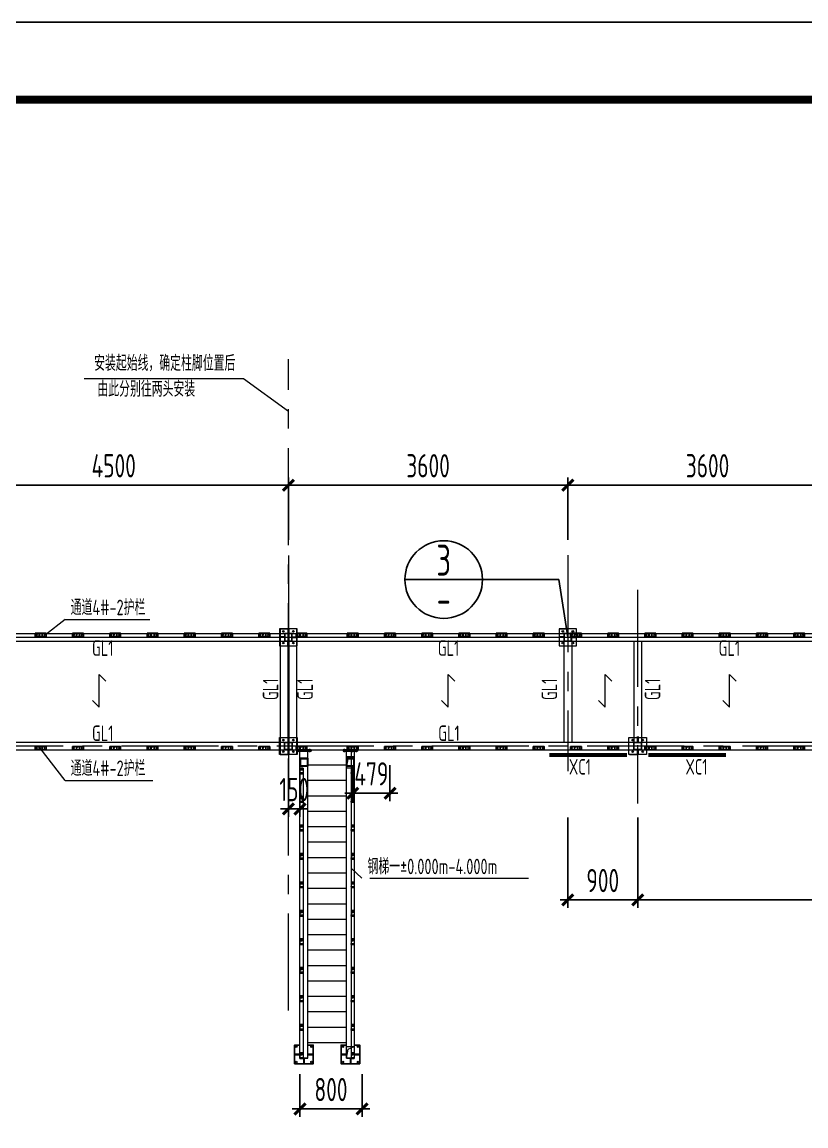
# Model space of a CAD drawing. Extents: x 498328 to 716449, y -893371 to -467753.
# Drawn here: x 555257 to 565355, y -848195 to -833971 of the extents above; entities that cross this region are included whole.
import ezdxf
from ezdxf.enums import TextEntityAlignment as Align

# ---------------------------------------------------------------- set-up
doc = ezdxf.new("R2010")
doc.units = 0
doc.header["$LTSCALE"] = 1000
doc.header["$PDMODE"] = 35
doc.header["$PDSIZE"] = 20
for name, pattern in [('2', [0.375, 0.25, -0.125]), ('CACHE', [0.375, 0.25, -0.125]), ('CENTER', [2, 1.25, -0.25, 0.25, -0.25]), ('CENTER2', [28.575, 19.05, -3.175, 3.175, -3.175])]:
    doc.linetypes.add(name, pattern=pattern)
doc.layers.get('0').update_dxf_attribs({"linetype": 'CONTINUOUS'})
doc.layers.get('Defpoints').update_dxf_attribs({"linetype": 'CONTINUOUS'})
for name, color, linetype in [('$0$S-STEL-BEAM-TEXT', 90, 'CONTINUOUS'), ('-L-02', 2, 'CONTINUOUS'), ('01', 7, 'CONTINUOUS'), ('1轮廓实线层', 7, 'CONTINUOUS'), ('AXIS', 251, 'CENTER'), ('DIM', 3, 'CONTINUOUS'), ('PUB_TEXT', 7, 'CONTINUOUS'), ('PUB_TITLE', 4, 'CONTINUOUS'), ('THIN', 7, 'CONTINUOUS'), ('焊缝', 1, 'CONTINUOUS'), ('设备基础', 2, 'CONTINUOUS')]:
    doc.layers.add(name, color=color, linetype=linetype)
doc.layers.add('yichutu', color=7, linetype='CONTINUOUS', true_color=0xffffff, plot=False)
doc.layers.add('钢梁', color=141, linetype='CONTINUOUS', lineweight=18)
doc.styles.add('TSSD_DIMENSION', font='Tssdeng.shx', dxfattribs={"width": 0.7, "bigfont": 'hztxt.shx'})
doc.styles.add('TSSD_NUM', font='Tssdeng.shx', dxfattribs={"width": 0.7, "bigfont": 'hztxt.shx'})
doc.styles.add('TSSD_REIN', font='Tssdeng.shx', dxfattribs={"width": 0.7, "bigfont": 'hztxt.shx'})
doc.dimstyles.new('TSSD_100_100', dxfattribs={"dimtxt": 300, "dimasz": 100, "dimexe": 100, "dimexo": 200, "dimgap": 100, "dimtad": 1, "dimdec": 0, "dimzin": 0, "dimdsep": 46, "dimtxsty": 'TSSD_DIMENSION', "dimblk": 'ARCHTICK', "dimcen": 0, "dimdle": 100, "dimclrt": 7, "dimadec": 0, "dimazin": 0, "dimtfac": 1, "dimtdec": 0, "dimtix": 1, "dimtmove": 2, "dimatfit": 0, "dimldrblk": 'ARCHTICK', "dimfxl": 0, "dimtolj": 1, "dimtzin": 0, "dimarcsym": 0})
doc.dimstyles.new('TSSD_100_100$0', dxfattribs={"dimtxt": 380, "dimasz": 100, "dimexe": 100, "dimexo": 250, "dimgap": 50, "dimtad": 1, "dimdec": 0, "dimzin": 0, "dimdsep": 46, "dimtxsty": 'TSSD_DIMENSION', "dimblk": 'ARCHTICK', "dimblk1": 'ARCHTICK', "dimblk2": 'ARCHTICK', "dimsah": 1, "dimcen": 0, "dimdle": 100, "dimclrt": 7, "dimadec": 0, "dimazin": 0, "dimtfac": 1, "dimtdec": 0, "dimtix": 1, "dimtmove": 2, "dimatfit": 3, "dimldrblk": 'ARCHTICK', "dimfxl": 0, "dimtolj": 1, "dimtzin": 0, "dimarcsym": 0})

# ---------------------------------------------------------------- blocks, each defined once
blk = doc.blocks.new('_ARCHTICK')
at = {"color": 0, "const_width": 0.4}
blk.add_lwpolyline([(-0.71, -0.71), (0.71, 0.71)], dxfattribs=at)
blk = doc.blocks.new('*D597')
at = {"layer": 'Defpoints', "color": 0, "transparency": 16777216}
for p in [(563188, -844021), (568888, -844021), (563188, -845283)]:
    blk.add_point(p, dxfattribs=at)
at = {"layer": 'DIM', "color": 0, "lineweight": -2, "transparency": 16777216}
for p, q in [((563188, -844221), (563188, -845383)), ((568888, -844221), (568888, -845383)), ((568988, -845283), (563088, -845283))]:
    blk.add_line(p, q, dxfattribs=at)
at = {"layer": 'DIM', "color": 0, "lineweight": -2, "transparency": 16777216, "xscale": 100, "yscale": 100, "zscale": 100, "rotation": 180}
blk.add_blockref('_ARCHTICK', (563188, -845283), dxfattribs=at)
at = {"layer": 'DIM', "color": 0, "lineweight": -2, "transparency": 16777216, "xscale": 100, "yscale": 100, "zscale": 100}
blk.add_blockref('_ARCHTICK', (568888, -845283), dxfattribs=at)
at = {"layer": 'DIM', "color": 7, "lineweight": 20, "transparency": 16777216, "insert": (566038, -845033), "char_height": 300, "attachment_point": 5, "style": 'TSSD_DIMENSION'}
blk.add_mtext('\\A1;5700', dxfattribs=at)
blk = doc.blocks.new('*D629')
at = {"layer": 'Defpoints', "color": 0, "transparency": 16777216}
for p in [(558688, -839938), (558688, -840844), (562288, -840842)]:
    blk.add_point(p, dxfattribs=at)
at = {"layer": 'DIM', "color": 0, "lineweight": -2, "transparency": 16777216}
for p, q in [((558688, -840644), (558688, -839838)), ((562288, -840642), (562288, -839838)), ((562388, -839938), (558588, -839938))]:
    blk.add_line(p, q, dxfattribs=at)
at = {"layer": 'DIM', "color": 0, "lineweight": -2, "transparency": 16777216, "xscale": 100, "yscale": 100, "zscale": 100, "rotation": 180}
blk.add_blockref('_ARCHTICK', (558688, -839938), dxfattribs=at)
at = {"layer": 'DIM', "color": 0, "lineweight": -2, "transparency": 16777216, "xscale": 100, "yscale": 100, "zscale": 100}
blk.add_blockref('_ARCHTICK', (562288, -839938), dxfattribs=at)
at = {"layer": 'DIM', "color": 7, "lineweight": 20, "transparency": 16777216, "insert": (560488, -839688), "char_height": 300, "attachment_point": 5, "style": 'TSSD_DIMENSION'}
blk.add_mtext('\\A1;3600', dxfattribs=at)
blk = doc.blocks.new('*D600')
at = {"layer": 'Defpoints', "color": 0, "transparency": 16777216}
for p in [(562288, -839938), (562288, -840842), (565888, -840842)]:
    blk.add_point(p, dxfattribs=at)
at = {"layer": 'DIM', "color": 0, "lineweight": -2, "transparency": 16777216}
for p, q in [((562288, -840642), (562288, -839838)), ((565888, -840642), (565888, -839838)), ((565988, -839938), (562188, -839938))]:
    blk.add_line(p, q, dxfattribs=at)
at = {"layer": 'DIM', "color": 0, "lineweight": -2, "transparency": 16777216, "xscale": 100, "yscale": 100, "zscale": 100, "rotation": 180}
blk.add_blockref('_ARCHTICK', (562288, -839938), dxfattribs=at)
at = {"layer": 'DIM', "color": 0, "lineweight": -2, "transparency": 16777216, "xscale": 100, "yscale": 100, "zscale": 100}
blk.add_blockref('_ARCHTICK', (565888, -839938), dxfattribs=at)
at = {"layer": 'DIM', "color": 7, "lineweight": 20, "transparency": 16777216, "insert": (564088, -839688), "char_height": 300, "attachment_point": 5, "style": 'TSSD_DIMENSION'}
blk.add_mtext('\\A1;3600', dxfattribs=at)
blk = doc.blocks.new('*D630')
at = {"layer": 'Defpoints', "color": 0, "transparency": 16777216}
for p in [(554188, -839938), (554188, -840844), (558688, -840844)]:
    blk.add_point(p, dxfattribs=at)
at = {"layer": 'DIM', "color": 0, "lineweight": -2, "transparency": 16777216}
for p, q in [((554188, -840644), (554188, -839838)), ((558688, -840644), (558688, -839838)), ((558788, -839938), (554088, -839938))]:
    blk.add_line(p, q, dxfattribs=at)
at = {"layer": 'DIM', "color": 0, "lineweight": -2, "transparency": 16777216, "xscale": 100, "yscale": 100, "zscale": 100, "rotation": 180}
blk.add_blockref('_ARCHTICK', (554188, -839938), dxfattribs=at)
at = {"layer": 'DIM', "color": 0, "lineweight": -2, "transparency": 16777216, "xscale": 100, "yscale": 100, "zscale": 100}
blk.add_blockref('_ARCHTICK', (558688, -839938), dxfattribs=at)
at = {"layer": 'DIM', "color": 7, "lineweight": 20, "transparency": 16777216, "insert": (556438, -839688), "char_height": 300, "attachment_point": 5, "style": 'TSSD_DIMENSION'}
blk.add_mtext('\\A1;4500', dxfattribs=at)
blk = doc.blocks.new('*D607')
at = {"layer": 'Defpoints', "color": 0, "transparency": 16777216}
for p in [(562288, -844021), (563188, -844021), (562288, -845283)]:
    blk.add_point(p, dxfattribs=at)
at = {"layer": 'DIM', "color": 0, "lineweight": -2, "transparency": 16777216}
for p, q in [((562288, -844221), (562288, -845383)), ((563188, -844221), (563188, -845383)), ((563288, -845283), (562188, -845283))]:
    blk.add_line(p, q, dxfattribs=at)
at = {"layer": 'DIM', "color": 0, "lineweight": -2, "transparency": 16777216, "xscale": 100, "yscale": 100, "zscale": 100, "rotation": 180}
blk.add_blockref('_ARCHTICK', (562288, -845283), dxfattribs=at)
at = {"layer": 'DIM', "color": 0, "lineweight": -2, "transparency": 16777216, "xscale": 100, "yscale": 100, "zscale": 100}
blk.add_blockref('_ARCHTICK', (563188, -845283), dxfattribs=at)
at = {"layer": 'DIM', "color": 7, "lineweight": 20, "transparency": 16777216, "insert": (562738, -845033), "char_height": 300, "attachment_point": 5, "style": 'TSSD_DIMENSION'}
blk.add_mtext('\\A1;900', dxfattribs=at)
blk = doc.blocks.new('TS_IDX')
at = {"color": 0, "linetype": 'ByBlock'}
blk.add_line((-0.5, 0), (0.5, 0), dxfattribs=at)
blk.add_circle((0, 0), 0.5, dxfattribs=at)
at = {"color": 0, "linetype": 'ByBlock', "style": 'TSSD_NUM', "width": 0.7}
for tag, p in [('1', (0, 0.25)), ('A', (0, -0.25))]:
    blk.add_attdef(tag, text='', height=0.286, dxfattribs=at).set_placement(p, align=Align.MIDDLE_CENTER)
blk = doc.blocks.new('yct-841-594-84100-59400-100-1000.0')
at = {"layer": 'yichutu', "color": 7, "true_color": 0xffffff}
blk.add_lwpolyline([(0, 0), (0, 59400), (84100, 59400), (84100, 0)], close=True, dxfattribs=at)
blk = doc.blocks.new('*D646')
at = {"layer": 'Defpoints', "color": 0, "transparency": 16777216}
for p in [(558688, -843408), (558837, -843408), (558837, -844110)]:
    blk.add_point(p, dxfattribs=at)
at = {"layer": 'DIM', "color": 0, "lineweight": -2, "transparency": 16777216}
for p, q in [((558688, -843608), (558688, -844210)), ((558837, -843608), (558837, -844210)), ((558688, -844110), (558588, -844110)), ((558688, -844110), (558837, -844110)), ((558837, -844110), (558937, -844110))]:
    blk.add_line(p, q, dxfattribs=at)
at = {"layer": 'DIM', "color": 0, "lineweight": -2, "transparency": 16777216, "xscale": 100, "yscale": 100, "zscale": 100}
blk.add_blockref('_ARCHTICK', (558688, -844110), dxfattribs=at)
at = {"layer": 'DIM', "color": 0, "lineweight": -2, "transparency": 16777216, "xscale": 100, "yscale": 100, "zscale": 100, "rotation": 180}
blk.add_blockref('_ARCHTICK', (558837, -844110), dxfattribs=at)
at = {"layer": 'DIM', "color": 7, "lineweight": 20, "transparency": 16777216, "insert": (558763, -843860), "char_height": 300, "attachment_point": 5, "style": 'TSSD_DIMENSION'}
blk.add_mtext('\\A1;150', dxfattribs=at)
blk = doc.blocks.new('*D647')
at = {"layer": 'Defpoints', "color": 0, "transparency": 16777216}
for p in [(558837, -847326), (559637, -847326), (559637, -847976)]:
    blk.add_point(p, dxfattribs=at)
at = {"layer": 'DIM', "color": 0, "lineweight": -2, "transparency": 16777216}
for p, q in [((558837, -847526), (558837, -848076)), ((559637, -847526), (559637, -848076)), ((558737, -847976), (559737, -847976))]:
    blk.add_line(p, q, dxfattribs=at)
at = {"layer": 'DIM', "color": 0, "lineweight": -2, "transparency": 16777216, "xscale": 100, "yscale": 100, "zscale": 100, "rotation": 180}
blk.add_blockref('_ARCHTICK', (558837, -847976), dxfattribs=at)
at = {"layer": 'DIM', "color": 0, "lineweight": -2, "transparency": 16777216, "xscale": 100, "yscale": 100, "zscale": 100}
blk.add_blockref('_ARCHTICK', (559637, -847976), dxfattribs=at)
at = {"layer": 'DIM', "color": 7, "lineweight": 20, "transparency": 16777216, "insert": (559237, -847726), "char_height": 300, "attachment_point": 5, "style": 'TSSD_DIMENSION'}
blk.add_mtext('\\A1;800', dxfattribs=at)
blk = doc.blocks.new('护栏底板')
at = {"layer": 'AXIS', "lineweight": 20}
for p, q in [((415797, -713356), (415797, -713294)), ((415897, -713356), (415897, -713294))]:
    blk.add_line(p, q, dxfattribs=at)
at = {"layer": '焊缝', "color": 8}
for p, q in [((415827, -713345), (415834, -713312)), ((415834, -713312), (415867, -713305))]:
    blk.add_line(p, q, dxfattribs=at)
at = {"layer": '焊缝', "color": 0}
for points in [[(415777, -713305), (415917, -713305), (415917, -713345), (415777, -713345)], [(415867, -713305), (415827, -713305), (415827, -713345), (415867, -713345)]]:
    blk.add_lwpolyline(points, close=True, dxfattribs=at)
for centre in [(415797, -713325), (415897, -713325)]:
    blk.add_circle(centre, 3.75, dxfattribs=at)
blk = doc.blocks.new('*D652')
at = {"layer": 'Defpoints', "color": 0, "transparency": 16777216}
for p in [(559517, -843348), (559997, -843348), (559997, -843908)]:
    blk.add_point(p, dxfattribs=at)
at = {"layer": 'DIM', "color": 0, "lineweight": -2, "transparency": 16777216}
for p, q in [((559517, -843548), (559517, -844008)), ((559997, -843548), (559997, -844008)), ((559517, -843908), (559417, -843908)), ((559517, -843908), (559997, -843908)), ((559997, -843908), (560097, -843908))]:
    blk.add_line(p, q, dxfattribs=at)
at = {"layer": 'DIM', "color": 0, "lineweight": -2, "transparency": 16777216, "xscale": 100, "yscale": 100, "zscale": 100}
blk.add_blockref('_ARCHTICK', (559517, -843908), dxfattribs=at)
at = {"layer": 'DIM', "color": 0, "lineweight": -2, "transparency": 16777216, "xscale": 100, "yscale": 100, "zscale": 100, "rotation": 180}
blk.add_blockref('_ARCHTICK', (559997, -843908), dxfattribs=at)
at = {"layer": 'DIM', "color": 7, "lineweight": 20, "transparency": 16777216, "insert": (559757, -843658), "char_height": 300, "attachment_point": 5, "style": 'TSSD_DIMENSION'}
blk.add_mtext('\\A1;479', dxfattribs=at)

msp = doc.modelspace()

# ---------------------------------------------------------------- linework, layer by layer
at = {"layer": '$0$S-STEL-BEAM-TEXT', "lineweight": 0}
for points in [[(556165.4, -842713.3), (556251.1, -842798.9), (556251.1, -842375.9), (556336.8, -842461.6)], [(560659.4, -842713.3), (560745.1, -842798.9), (560745.1, -842375.9), (560830.8, -842461.6)], [(562684.4, -842713.3), (562770.1, -842798.9), (562770.1, -842375.9), (562855.8, -842461.6)], [(564286.4, -842713.3), (564372.1, -842798.9), (564372.1, -842375.9), (564457.8, -842461.6)]]:
    msp.add_lwpolyline(points, dxfattribs=at)
at = {"layer": '-L-02', "lineweight": 20}
for points in [[(558575.1, -842007.5), (558800.1, -842007.5), (558800.1, -841787.5), (558575.1, -841787.5)], [(562175.1, -842007.5), (562400.1, -842007.5), (562400.1, -841787.5), (562175.1, -841787.5)], [(558575.1, -843187.5), (558800.1, -843187.5), (558800.1, -843407.5), (558575.1, -843407.5)], [(563075.1, -843187.5), (563300.1, -843187.5), (563300.1, -843407.5), (563075.1, -843407.5)]]:
    msp.add_lwpolyline(points, close=True, dxfattribs=at)
at = {"layer": '01', "color": 8, "lineweight": 9}
for p, q in [((555811.5, -841669.9), (555560.8, -841867.5)), ((555811.5, -841669.9), (556901.2, -841669.9)), ((555811.5, -843741.6), (555490.8, -843327.5)), ((555811.5, -843741.6), (556942.4, -843741.6)), ((559636.1, -845003.7), (559497.5, -844872.4)), ((559736.1, -845003.7), (561783.1, -845003.7))]:
    msp.add_line(p, q, dxfattribs=at)
at = {"layer": '1轮廓实线层', "lineweight": 20, "ltscale": 5}
for p, q in [((534537.6, -841847.5), (582816.1, -841847.5)), ((534537.6, -841897.5), (582781.1, -841897.5)), ((534537.6, -841947.5), (582781.1, -841947.5)), ((554292.6, -843247.5), (582781.1, -843247.5)), ((554082.6, -843347.5), (582816.1, -843347.5)), ((554287.6, -843347.5), (582816.1, -843347.5))]:
    msp.add_line(p, q, dxfattribs=at)
at = {"layer": '1轮廓实线层', "color": 4, "lineweight": 20}
for p, q in [((558637.6, -841892.5), (558578, -841892.5)), ((558637.6, -841902.5), (558578, -841902.5)), ((558737.6, -841892.5), (558797.2, -841892.5)), ((558737.6, -841902.5), (558797.2, -841902.5)), ((562237.6, -841892.5), (562178, -841892.5)), ((562237.6, -841902.5), (562178, -841902.5)), ((562337.6, -841892.5), (562397.2, -841892.5)), ((562337.6, -841902.5), (562397.2, -841902.5)), ((558682.6, -842017.5), (558682.6, -841947.5)), ((558692.6, -842017.5), (558692.6, -841947.5)), ((558682.6, -843177.5), (558682.6, -843247.5)), ((558692.6, -843177.5), (558692.6, -843247.5)), ((563182.6, -843177.5), (563182.6, -843247.5)), ((563192.6, -843177.5), (563192.6, -843247.5)), ((558682.6, -843347.5), (558682.6, -843407.2)), ((558692.6, -843347.5), (558692.6, -843407.2)), ((563182.6, -843347.5), (563182.6, -843407.2)), ((563192.6, -843347.5), (563192.6, -843407.2))]:
    msp.add_line(p, q, dxfattribs=at)
at = {"layer": '1轮廓实线层', "linetype": 'CENTER2', "lineweight": 20, "ltscale": 0.01}
for p, q in [((558811.4, -843377.2), (558811.4, -843333.9)), ((558963.5, -843377.2), (558963.5, -843333.9)), ((559411.6, -843377.2), (559411.6, -843333.9)), ((559563.7, -843377.2), (559563.7, -843333.9))]:
    msp.add_line(p, q, dxfattribs=at)
at = {"layer": '1轮廓实线层', "lineweight": 20}
for p, q in [((558837.5, -843347.5), (559637.5, -843347.5)), ((558837.5, -847322.5), (558837.5, -843363.5)), ((558837.6, -843347.5), (559637.6, -843347.5)), ((558837.6, -843347.5), (559637.6, -843347.5)), ((558937.5, -847322.5), (558937.5, -843363.5)), ((558979.5, -843347.5), (558979.5, -843363.5)), ((559395.6, -843347.6), (559395.6, -843363.6)), ((559437.5, -847322.5), (559437.5, -843363.6)), ((559497.5, -843363.6), (559497.5, -847322.5)), ((559537.5, -843363.6), (559537.5, -847322.5)), ((559579.7, -843347.6), (559579.7, -843363.6)), ((558877.5, -843583.9), (558877.5, -847322.5)), ((559437.5, -843546.3), (558937.5, -843546.3)), ((559437.5, -843745), (558937.5, -843745)), ((559437.5, -843943.8), (558937.5, -843943.8)), ((559437.5, -844142.5), (558937.5, -844142.5)), ((559437.5, -844341.3), (558937.5, -844341.3)), ((559437.5, -844540), (558937.5, -844540)), ((559437.5, -844738.8), (558937.5, -844738.8)), ((559437.5, -844937.5), (558937.5, -844937.5)), ((559437.5, -845136.3), (558937.5, -845136.3)), ((559437.5, -845335), (558937.5, -845335)), ((559437.5, -845533.8), (558937.5, -845533.8)), ((559437.5, -845732.5), (558937.5, -845732.5)), ((559437.5, -845931.3), (558937.5, -845931.3)), ((559437.5, -846130), (558937.5, -846130)), ((559437.5, -846328.8), (558937.5, -846328.8)), ((559437.5, -846527.5), (558937.5, -846527.5)), ((559437.5, -846726.3), (558937.5, -846726.3)), ((559437.5, -846925), (558937.5, -846925)), ((559437.5, -847124), (558937.5, -847124)), ((558767.5, -847267.5), (558837.5, -847267.5)), ((558767.5, -847277.5), (558837.5, -847277.5)), ((558937.5, -847267.5), (559007.5, -847267.5)), ((558937.5, -847277.5), (559007.5, -847277.5)), ((559367.5, -847267.5), (559437.5, -847267.5)), ((559367.5, -847277.5), (559437.5, -847277.5)), ((559537.5, -847267.5), (559607.5, -847267.5)), ((559537.5, -847277.5), (559607.5, -847277.5)), ((558882.5, -847322.5), (558882.5, -847392.5)), ((558892.5, -847322.5), (558892.5, -847392.5)), ((559482.5, -847322.5), (559482.5, -847392.5)), ((559492.5, -847322.5), (559492.5, -847392.5))]:
    msp.add_line(p, q, dxfattribs=at)
at = {"layer": '1轮廓实线层', "color": 8, "lineweight": 9}
for p, q in [((559437.7, -843582.5), (559459.5, -843465.9)), ((559459.5, -843465.9), (559537.5, -843432.6)), ((559506, -843375.2), (559537.5, -843366.2)), ((558837.5, -843645.1), (558844.8, -843612.4)), ((558844.8, -843612.4), (558877.5, -843605.1)), ((559497.5, -843645.1), (559504.8, -843612.4)), ((559504.8, -843612.4), (559537.5, -843605.1)), ((558837.5, -844012.1), (558844.8, -843979.4)), ((558844.8, -843979.4), (558877.5, -843972.1)), ((559497.5, -844012.1), (559504.8, -843979.4)), ((559504.8, -843979.4), (559537.5, -843972.1)), ((558837.5, -844379.1), (558844.8, -844346.4)), ((558844.8, -844346.4), (558877.5, -844339.1)), ((559497.5, -844379.1), (559504.8, -844346.4)), ((559504.8, -844346.4), (559537.5, -844339.1)), ((558837.5, -844746.1), (558844.8, -844713.4)), ((558844.8, -844713.4), (558877.5, -844706.1)), ((559497.5, -844746.1), (559504.8, -844713.4)), ((559504.8, -844713.4), (559537.5, -844706.1)), ((558837.5, -845113.1), (558844.8, -845080.4)), ((558844.8, -845080.4), (558877.5, -845073.1)), ((559497.5, -845113.1), (559504.8, -845080.4)), ((559504.8, -845080.4), (559537.5, -845073.1)), ((558837.5, -845480.1), (558844.8, -845447.4)), ((558844.8, -845447.4), (558877.5, -845440.1)), ((559497.5, -845480.1), (559504.8, -845447.4)), ((559504.8, -845447.4), (559537.5, -845440.1)), ((558837.5, -845847.1), (558844.8, -845814.4)), ((558844.8, -845814.4), (558877.5, -845807.1)), ((559497.5, -845847.1), (559504.8, -845814.4)), ((559504.8, -845814.4), (559537.5, -845807.1)), ((558837.5, -846214.1), (558844.8, -846181.4)), ((558844.8, -846181.4), (558877.5, -846174.1)), ((559497.5, -846214.1), (559504.8, -846181.4)), ((559504.8, -846181.4), (559537.5, -846174.1)), ((558837.5, -846581.1), (558844.8, -846548.4)), ((558844.8, -846548.4), (558877.5, -846541.1)), ((559497.5, -846581.1), (559504.8, -846548.4)), ((559504.8, -846548.4), (559537.5, -846541.1)), ((558837.5, -846948.1), (558844.8, -846915.4)), ((558844.8, -846915.4), (558877.5, -846908.1)), ((559497.5, -846948.1), (559504.8, -846915.4)), ((559504.8, -846915.4), (559537.5, -846908.1)), ((559437.5, -847172.5), (559537.5, -847172.5)), ((559459.5, -847205.9), (559537.5, -847172.5)), ((558837.5, -847315.1), (558844.8, -847282.4)), ((558844.8, -847282.4), (558877.5, -847275.1)), ((559437.7, -847322.5), (559459.5, -847205.9)), ((559497.5, -847315.1), (559504.8, -847282.4)), ((559504.8, -847282.4), (559537.5, -847275.1))]:
    msp.add_line(p, q, dxfattribs=at)
at = {"layer": '1轮廓实线层', "linetype": 'CACHE', "lineweight": 20, "ltscale": 0.1}
for p, q in [((558837.5, -843652.5), (558877.5, -843652.5)), ((559497.5, -843652.5), (559537.5, -843652.5)), ((558837.5, -844019.5), (558877.5, -844019.5)), ((559497.5, -844019.5), (559537.5, -844019.5)), ((558837.5, -844386.5), (558877.5, -844386.5)), ((559497.5, -844386.5), (559537.5, -844386.5)), ((558837.5, -844753.5), (558877.5, -844753.5)), ((559497.5, -844753.5), (559537.5, -844753.5)), ((558837.5, -845120.5), (558877.5, -845120.5)), ((559497.5, -845120.5), (559537.5, -845120.5)), ((558837.5, -845487.5), (558877.5, -845487.5)), ((559497.5, -845487.5), (559537.5, -845487.5)), ((558837.5, -845854.5), (558877.5, -845854.5)), ((559497.5, -845854.5), (559537.5, -845854.5)), ((558837.5, -846221.5), (558877.5, -846221.5)), ((559497.5, -846221.5), (559537.5, -846221.5)), ((558837.5, -846588.5), (558877.5, -846588.5)), ((559497.5, -846588.5), (559537.5, -846588.5)), ((558837.5, -846955.5), (558877.5, -846955.5)), ((559497.5, -846955.5), (559537.5, -846955.5)), ((558837.5, -847322.5), (558877.5, -847322.5)), ((558837.5, -847322.5), (558877.5, -847322.5)), ((559497.5, -847322.5), (559537.5, -847322.5))]:
    msp.add_line(p, q, dxfattribs=at)
at = {"layer": '1轮廓实线层', "color": 4, "lineweight": 20}
for points in [[(558737.6, -841947.5), (558737.6, -841847.5), (558637.6, -841847.5), (558637.6, -841947.5)], [(558732.6, -841942.5), (558732.6, -841852.5), (558642.6, -841852.5), (558642.6, -841942.5)], [(562337.6, -841947.5), (562337.6, -841847.5), (562237.6, -841847.5), (562237.6, -841947.5)], [(562332.6, -841942.5), (562332.6, -841852.5), (562242.6, -841852.5), (562242.6, -841942.5)], [(558737.6, -843247.5), (558737.6, -843347.5), (558637.6, -843347.5), (558637.6, -843247.5)], [(558732.6, -843252.5), (558732.6, -843342.5), (558642.6, -843342.5), (558642.6, -843252.5)], [(563237.6, -843247.5), (563237.6, -843347.5), (563137.6, -843347.5), (563137.6, -843247.5)], [(563232.6, -843252.5), (563232.6, -843342.5), (563142.6, -843342.5), (563142.6, -843252.5)]]:
    msp.add_lwpolyline(points, close=True, dxfattribs=at)
at = {"layer": '1轮廓实线层', "color": 8, "lineweight": 9}
msp.add_lwpolyline([(559437.7, -843432.6), (559537.5, -843432.6), (559537.5, -843582.5), (559437.7, -843582.5)], close=True, dxfattribs=at)
at = {"layer": '1轮廓实线层', "color": 4, "lineweight": 20}
for centre in [(558622.6, -841822.5), (558752.6, -841822.5), (562222.6, -841822.5), (562352.6, -841822.5), (558622.6, -841972.5), (558752.6, -841972.5), (562222.6, -841972.5), (562352.6, -841972.5), (558622.6, -843222.5), (558752.6, -843222.5), (563122.6, -843222.5), (563252.6, -843222.5), (558622.6, -843372.5), (558752.6, -843372.5), (563122.6, -843372.5), (563252.6, -843372.5)]:
    msp.add_circle(centre, 11, dxfattribs=at)
at = {"layer": '1轮廓实线层', "lineweight": 20}
for centre in [(558788.5, -847173.5), (558986.5, -847173.5), (559388.5, -847173.5), (559586.5, -847173.5), (558788.5, -847371.6), (558986.5, -847371.6), (559388.5, -847371.6), (559586.5, -847371.6)]:
    msp.add_circle(centre, 11, dxfattribs=at)
at = {"layer": 'AXIS', "lineweight": 20}
for p, q in [((558687.6, -846709.4), (558687.6, -838315)), ((558687.6, -840843.7), (558687.6, -844040.5)), ((562287.6, -840841.9), (562287.6, -843625.4)), ((563187.6, -841288.4), (563187.6, -844040.5)), ((534537.6, -841897.5), (584525.7, -841897.5)), ((534537.6, -843297.5), (584525.7, -843297.5))]:
    msp.add_line(p, q, dxfattribs=at)
at = {"layer": 'PUB_TEXT', "lineweight": 15}
for p, q in [((556056.4, -838564.4), (558111.4, -838564.4)), ((558111.4, -838564.4), (558687.6, -838982.9))]:
    msp.add_line(p, q, dxfattribs=at)
at = {"layer": 'PUB_TITLE'}
msp.add_lwpolyline([(526627.4, -893370.7), (610727.4, -893370.7), (610727.4, -833970.7), (526627.4, -833970.7)], close=True, dxfattribs=at)
at = {"layer": 'PUB_TITLE', "const_width": 100}
msp.add_lwpolyline([(529127.4, -892370.7), (609727.4, -892370.7), (609727.4, -834970.7), (529127.4, -834970.7)], close=True, dxfattribs=at)
at = {"layer": 'THIN'}
for p, q in [((562171, -841154.3), (561189.1, -841154.3)), ((562287.6, -841897.5), (562171, -841154.3))]:
    msp.add_line(p, q, dxfattribs=at)
at = {"layer": '设备基础', "color": 0, "lineweight": 20}
for p, q in [((558582.6, -841787.5), (558582.6, -843407.5)), ((558582.6, -841787.5), (558682.6, -841787.5)), ((558682.6, -841787.5), (558682.6, -843407.5)), ((558692.6, -841787.5), (558692.6, -843347.9)), ((558792.6, -841787.5), (558692.6, -841787.5)), ((558792.6, -841787.5), (558792.6, -843407.5)), ((562182.6, -841787.5), (562282.6, -841787.5)), ((562392.6, -841787.5), (562292.6, -841787.5)), ((562237.6, -841947.5), (562237.6, -843247.5)), ((562337.6, -841947.5), (562337.6, -843247.5)), ((563137.6, -841947.5), (563137.6, -843247.5)), ((563237.6, -841947.5), (563237.6, -843247.5)), ((558582.6, -843407.5), (558682.6, -843407.5)), ((558792.6, -843407.5), (558692.6, -843407.5)), ((563082.6, -843407.5), (563182.6, -843407.5)), ((563292.6, -843407.5), (563192.6, -843407.5))]:
    msp.add_line(p, q, dxfattribs=at)
at = {"layer": '设备基础', "color": 0}
for p, q in [((558795.4, -843347.5), (558979.5, -843347.5)), ((558795.4, -843355.5), (558979.5, -843355.5)), ((558795.4, -843363.5), (558979.5, -843363.5)), ((559437.5, -843347.5), (559395.4, -843347.5)), ((559395.6, -843347.6), (559579.7, -843347.6)), ((559395.6, -843355.6), (559579.7, -843355.6)), ((559395.6, -843363.6), (559579.7, -843363.6)), ((559497.7, -843366.2), (559537.5, -843366.2)), ((558837.5, -843583.9), (558877.5, -843583.9)), ((558837.5, -843587.5), (558877.5, -843587.5)), ((558837.5, -843591.6), (558854.5, -843591.6)), ((558837.5, -843605.1), (558877.5, -843605.1)), ((558860.5, -843591.6), (558877.5, -843591.6)), ((559497.5, -843583.9), (559537.5, -843583.9)), ((559497.5, -843587.5), (559537.5, -843587.5)), ((559497.5, -843591.6), (559514.5, -843591.6)), ((559497.5, -843605.1), (559537.5, -843605.1)), ((559520.5, -843591.6), (559537.5, -843591.6)), ((558837.5, -843645.1), (558877.5, -843645.1)), ((558837.5, -843652.1), (558854.5, -843652.1)), ((558837.5, -843652.5), (558837.5, -843656.2)), ((558837.5, -843656.2), (558877.5, -843656.2)), ((558860.5, -843652.1), (558877.5, -843652.1)), ((558877.5, -843652.5), (558877.5, -843656.2)), ((559497.5, -843645.1), (559537.5, -843645.1)), ((559497.5, -843652.1), (559514.5, -843652.1)), ((559497.5, -843652.5), (559497.5, -843656.2)), ((559497.5, -843656.2), (559537.5, -843656.2)), ((559520.5, -843652.1), (559537.5, -843652.1)), ((559537.5, -843652.5), (559537.5, -843656.2)), ((558837.5, -843950.9), (558877.5, -843950.9)), ((558837.5, -843954.5), (558877.5, -843954.5)), ((558837.5, -843958.6), (558854.5, -843958.6)), ((558837.5, -843972.1), (558877.5, -843972.1)), ((558837.5, -844012.1), (558877.5, -844012.1)), ((558837.5, -844019.1), (558854.5, -844019.1)), ((558837.5, -844019.5), (558837.5, -844023.2)), ((558837.5, -844023.2), (558877.5, -844023.2)), ((558860.5, -843958.6), (558877.5, -843958.6)), ((558860.5, -844019.1), (558877.5, -844019.1)), ((558877.5, -844019.5), (558877.5, -844023.2)), ((559497.5, -843950.9), (559537.5, -843950.9)), ((559497.5, -843954.5), (559537.5, -843954.5)), ((559497.5, -843958.6), (559514.5, -843958.6)), ((559497.5, -843972.1), (559537.5, -843972.1)), ((559497.5, -844012.1), (559537.5, -844012.1)), ((559497.5, -844019.1), (559514.5, -844019.1)), ((559497.5, -844019.5), (559497.5, -844023.2)), ((559497.5, -844023.2), (559537.5, -844023.2)), ((559520.5, -843958.6), (559537.5, -843958.6)), ((559520.5, -844019.1), (559537.5, -844019.1)), ((559537.5, -844019.5), (559537.5, -844023.2)), ((558837.5, -844317.9), (558877.5, -844317.9)), ((558837.5, -844321.5), (558877.5, -844321.5)), ((558837.5, -844325.6), (558854.5, -844325.6)), ((558860.5, -844325.6), (558877.5, -844325.6)), ((559497.5, -844317.9), (559537.5, -844317.9)), ((559497.5, -844321.5), (559537.5, -844321.5)), ((559497.5, -844325.6), (559514.5, -844325.6)), ((559520.5, -844325.6), (559537.5, -844325.6)), ((558837.5, -844339.1), (558877.5, -844339.1)), ((558837.5, -844379.1), (558877.5, -844379.1)), ((558837.5, -844386.1), (558854.5, -844386.1)), ((558837.5, -844386.5), (558837.5, -844390.2)), ((558837.5, -844390.2), (558877.5, -844390.2)), ((558860.5, -844386.1), (558877.5, -844386.1)), ((558877.5, -844386.5), (558877.5, -844390.2)), ((559497.5, -844339.1), (559537.5, -844339.1)), ((559497.5, -844379.1), (559537.5, -844379.1)), ((559497.5, -844386.1), (559514.5, -844386.1)), ((559497.5, -844386.5), (559497.5, -844390.2)), ((559497.5, -844390.2), (559537.5, -844390.2)), ((559520.5, -844386.1), (559537.5, -844386.1)), ((559537.5, -844386.5), (559537.5, -844390.2)), ((558837.5, -844684.9), (558877.5, -844684.9)), ((558837.5, -844688.5), (558877.5, -844688.5)), ((558837.5, -844692.6), (558854.5, -844692.6)), ((558837.5, -844706.1), (558877.5, -844706.1)), ((558837.5, -844746.1), (558877.5, -844746.1)), ((558837.5, -844753.1), (558854.5, -844753.1)), ((558837.5, -844753.5), (558837.5, -844757.2)), ((558837.5, -844757.2), (558877.5, -844757.2)), ((558860.5, -844692.6), (558877.5, -844692.6)), ((558860.5, -844753.1), (558877.5, -844753.1)), ((558877.5, -844753.5), (558877.5, -844757.2)), ((559497.5, -844684.9), (559537.5, -844684.9)), ((559497.5, -844688.5), (559537.5, -844688.5)), ((559497.5, -844692.6), (559514.5, -844692.6)), ((559497.5, -844706.1), (559537.5, -844706.1)), ((559497.5, -844746.1), (559537.5, -844746.1)), ((559497.5, -844753.1), (559514.5, -844753.1)), ((559497.5, -844753.5), (559497.5, -844757.2)), ((559497.5, -844757.2), (559537.5, -844757.2)), ((559520.5, -844692.6), (559537.5, -844692.6)), ((559520.5, -844753.1), (559537.5, -844753.1)), ((559537.5, -844753.5), (559537.5, -844757.2)), ((558837.5, -845051.9), (558877.5, -845051.9)), ((558837.5, -845055.5), (558877.5, -845055.5)), ((558837.5, -845059.6), (558854.5, -845059.6)), ((558837.5, -845073.1), (558877.5, -845073.1)), ((558837.5, -845113.1), (558877.5, -845113.1)), ((558837.5, -845120.1), (558854.5, -845120.1)), ((558837.5, -845120.5), (558837.5, -845124.2)), ((558837.5, -845124.2), (558877.5, -845124.2)), ((558860.5, -845059.6), (558877.5, -845059.6)), ((558860.5, -845120.1), (558877.5, -845120.1)), ((558877.5, -845120.5), (558877.5, -845124.2)), ((559497.5, -845051.9), (559537.5, -845051.9)), ((559497.5, -845055.5), (559537.5, -845055.5)), ((559497.5, -845059.6), (559514.5, -845059.6)), ((559497.5, -845073.1), (559537.5, -845073.1)), ((559497.5, -845113.1), (559537.5, -845113.1)), ((559497.5, -845120.1), (559514.5, -845120.1)), ((559497.5, -845120.5), (559497.5, -845124.2)), ((559497.5, -845124.2), (559537.5, -845124.2)), ((559520.5, -845059.6), (559537.5, -845059.6)), ((559520.5, -845120.1), (559537.5, -845120.1)), ((559537.5, -845120.5), (559537.5, -845124.2)), ((558837.5, -845418.9), (558877.5, -845418.9)), ((558837.5, -845422.5), (558877.5, -845422.5)), ((558837.5, -845426.6), (558854.5, -845426.6)), ((558837.5, -845440.1), (558877.5, -845440.1)), ((558860.5, -845426.6), (558877.5, -845426.6)), ((559497.5, -845418.9), (559537.5, -845418.9)), ((559497.5, -845422.5), (559537.5, -845422.5)), ((559497.5, -845426.6), (559514.5, -845426.6)), ((559497.5, -845440.1), (559537.5, -845440.1)), ((559520.5, -845426.6), (559537.5, -845426.6)), ((558837.5, -845480.1), (558877.5, -845480.1)), ((558837.5, -845487.1), (558854.5, -845487.1)), ((558837.5, -845487.5), (558837.5, -845491.2)), ((558837.5, -845491.2), (558877.5, -845491.2)), ((558860.5, -845487.1), (558877.5, -845487.1)), ((558877.5, -845487.5), (558877.5, -845491.2)), ((559497.5, -845480.1), (559537.5, -845480.1)), ((559497.5, -845487.1), (559514.5, -845487.1)), ((559497.5, -845487.5), (559497.5, -845491.2)), ((559497.5, -845491.2), (559537.5, -845491.2)), ((559520.5, -845487.1), (559537.5, -845487.1)), ((559537.5, -845487.5), (559537.5, -845491.2)), ((558837.5, -845785.9), (558877.5, -845785.9)), ((558837.5, -845789.5), (558877.5, -845789.5)), ((558837.5, -845793.6), (558854.5, -845793.6)), ((558837.5, -845807.1), (558877.5, -845807.1)), ((558837.5, -845847.1), (558877.5, -845847.1)), ((558837.5, -845854.1), (558854.5, -845854.1)), ((558837.5, -845854.5), (558837.5, -845858.2)), ((558837.5, -845858.2), (558877.5, -845858.2)), ((558860.5, -845793.6), (558877.5, -845793.6)), ((558860.5, -845854.1), (558877.5, -845854.1)), ((558877.5, -845854.5), (558877.5, -845858.2)), ((559497.5, -845785.9), (559537.5, -845785.9)), ((559497.5, -845789.5), (559537.5, -845789.5)), ((559497.5, -845793.6), (559514.5, -845793.6)), ((559497.5, -845807.1), (559537.5, -845807.1)), ((559497.5, -845847.1), (559537.5, -845847.1)), ((559497.5, -845854.1), (559514.5, -845854.1)), ((559497.5, -845854.5), (559497.5, -845858.2)), ((559497.5, -845858.2), (559537.5, -845858.2)), ((559520.5, -845793.6), (559537.5, -845793.6)), ((559520.5, -845854.1), (559537.5, -845854.1)), ((559537.5, -845854.5), (559537.5, -845858.2)), ((558837.5, -846152.9), (558877.5, -846152.9)), ((558837.5, -846156.5), (558877.5, -846156.5)), ((558837.5, -846160.6), (558854.5, -846160.6)), ((558837.5, -846174.1), (558877.5, -846174.1)), ((558860.5, -846160.6), (558877.5, -846160.6)), ((559497.5, -846152.9), (559537.5, -846152.9)), ((559497.5, -846156.5), (559537.5, -846156.5)), ((559497.5, -846160.6), (559514.5, -846160.6)), ((559497.5, -846174.1), (559537.5, -846174.1)), ((559520.5, -846160.6), (559537.5, -846160.6)), ((558837.5, -846214.1), (558877.5, -846214.1)), ((558837.5, -846221.1), (558854.5, -846221.1)), ((558837.5, -846221.5), (558837.5, -846225.2)), ((558837.5, -846225.2), (558877.5, -846225.2)), ((558860.5, -846221.1), (558877.5, -846221.1)), ((558877.5, -846221.5), (558877.5, -846225.2)), ((559497.5, -846214.1), (559537.5, -846214.1)), ((559497.5, -846221.1), (559514.5, -846221.1)), ((559497.5, -846221.5), (559497.5, -846225.2)), ((559497.5, -846225.2), (559537.5, -846225.2)), ((559520.5, -846221.1), (559537.5, -846221.1)), ((559537.5, -846221.5), (559537.5, -846225.2)), ((558837.5, -846519.9), (558877.5, -846519.9)), ((558837.5, -846523.5), (558877.5, -846523.5)), ((558837.5, -846527.6), (558854.5, -846527.6)), ((558837.5, -846541.1), (558877.5, -846541.1)), ((558837.5, -846581.1), (558877.5, -846581.1)), ((558837.5, -846588.1), (558854.5, -846588.1)), ((558837.5, -846588.5), (558837.5, -846592.2)), ((558837.5, -846592.2), (558877.5, -846592.2)), ((558860.5, -846527.6), (558877.5, -846527.6)), ((558860.5, -846588.1), (558877.5, -846588.1)), ((558877.5, -846588.5), (558877.5, -846592.2)), ((559497.5, -846519.9), (559537.5, -846519.9)), ((559497.5, -846523.5), (559537.5, -846523.5)), ((559497.5, -846527.6), (559514.5, -846527.6)), ((559497.5, -846541.1), (559537.5, -846541.1)), ((559497.5, -846581.1), (559537.5, -846581.1)), ((559497.5, -846588.1), (559514.5, -846588.1)), ((559497.5, -846588.5), (559497.5, -846592.2)), ((559497.5, -846592.2), (559537.5, -846592.2)), ((559520.5, -846527.6), (559537.5, -846527.6)), ((559520.5, -846588.1), (559537.5, -846588.1)), ((559537.5, -846588.5), (559537.5, -846592.2)), ((558837.5, -846886.9), (558877.5, -846886.9)), ((558837.5, -846890.5), (558877.5, -846890.5)), ((559497.5, -846886.9), (559537.5, -846886.9)), ((559497.5, -846890.5), (559537.5, -846890.5)), ((558837.5, -846894.6), (558854.5, -846894.6)), ((558837.5, -846908.1), (558877.5, -846908.1)), ((558837.5, -846948.1), (558877.5, -846948.1)), ((558837.5, -846955.1), (558854.5, -846955.1)), ((558837.5, -846955.5), (558837.5, -846959.2)), ((558837.5, -846959.2), (558877.5, -846959.2)), ((558860.5, -846894.6), (558877.5, -846894.6)), ((558860.5, -846955.1), (558877.5, -846955.1)), ((558877.5, -846955.5), (558877.5, -846959.2)), ((559497.5, -846894.6), (559514.5, -846894.6)), ((559497.5, -846908.1), (559537.5, -846908.1)), ((559497.5, -846948.1), (559537.5, -846948.1)), ((559497.5, -846955.1), (559514.5, -846955.1)), ((559497.5, -846955.5), (559497.5, -846959.2)), ((559497.5, -846959.2), (559537.5, -846959.2)), ((559520.5, -846894.6), (559537.5, -846894.6)), ((559520.5, -846955.1), (559537.5, -846955.1)), ((559537.5, -846955.5), (559537.5, -846959.2)), ((558837.5, -847253.9), (558877.5, -847253.9)), ((558837.5, -847257.5), (558877.5, -847257.5)), ((558837.5, -847261.6), (558854.5, -847261.6)), ((558837.5, -847275.1), (558877.5, -847275.1)), ((558837.5, -847315.1), (558877.5, -847315.1)), ((558860.5, -847261.6), (558877.5, -847261.6)), ((559497.5, -847253.9), (559537.5, -847253.9)), ((559497.5, -847257.5), (559537.5, -847257.5)), ((559497.5, -847261.6), (559514.5, -847261.6)), ((559497.5, -847275.1), (559537.5, -847275.1)), ((559497.5, -847315.1), (559537.5, -847315.1)), ((559520.5, -847261.6), (559537.5, -847261.6)), ((558837.5, -847322.1), (558854.5, -847322.1)), ((558837.5, -847322.5), (558937.5, -847322.5)), ((558837.5, -847322.5), (558837.5, -847326.2)), ((558837.5, -847326.2), (558877.5, -847326.2)), ((558860.5, -847322.1), (558877.5, -847322.1)), ((558877.5, -847322.5), (558877.5, -847326.2)), ((559437.5, -847322.5), (559537.5, -847322.5)), ((559497.5, -847322.1), (559514.5, -847322.1)), ((559497.5, -847322.5), (559497.5, -847326.2)), ((559497.5, -847326.2), (559537.5, -847326.2)), ((559520.5, -847322.1), (559537.5, -847322.1)), ((559537.5, -847322.5), (559537.5, -847326.2))]:
    msp.add_line(p, q, dxfattribs=at)
at = {"layer": '设备基础', "color": 6}
for points in [[(558837.5, -843457.5), (558937.5, -843457.5), (558937.5, -843557.5), (558837.5, -843557.5)], [(558842.5, -843462.5), (558932.5, -843462.5), (558932.5, -843552.5), (558842.5, -843552.5)], [(559437.5, -843457.5), (559537.5, -843457.5), (559537.5, -843557.5), (559437.5, -843557.5)], [(559442.5, -843462.5), (559532.5, -843462.5), (559532.5, -843552.5), (559442.5, -843552.5)]]:
    msp.add_lwpolyline(points, close=True, dxfattribs=at)
at = {"layer": '设备基础', "color": 0}
for points in [[(558937.5, -847152.5), (559007.5, -847152.5), (559007.5, -847392.5), (558767.5, -847392.5), (558767.5, -847152.5), (558837.5, -847152.5)], [(559537.5, -847152.5), (559607.5, -847152.5), (559607.5, -847392.5), (559367.5, -847392.5), (559367.5, -847152.5), (559437.5, -847152.5)]]:
    msp.add_lwpolyline(points, dxfattribs=at)
for centre in [(558857.5, -843591.6), (559517.5, -843591.6), (558857.5, -843652.1), (559517.5, -843652.1), (558857.5, -843958.6), (558857.5, -844019.1), (559517.5, -843958.6), (559517.5, -844019.1), (558857.5, -844325.6), (559517.5, -844325.6), (558857.5, -844386.1), (559517.5, -844386.1), (558857.5, -844692.6), (558857.5, -844753.1), (559517.5, -844692.6), (559517.5, -844753.1), (558857.5, -845059.6), (558857.5, -845120.1), (559517.5, -845059.6), (559517.5, -845120.1), (558857.5, -845426.6), (559517.5, -845426.6), (558857.5, -845487.1), (559517.5, -845487.1), (558857.5, -845793.6), (558857.5, -845854.1), (559517.5, -845793.6), (559517.5, -845854.1), (558857.5, -846160.6), (559517.5, -846160.6), (558857.5, -846221.1), (559517.5, -846221.1), (558857.5, -846527.6), (558857.5, -846588.1), (559517.5, -846527.6), (559517.5, -846588.1), (558857.5, -846894.6), (559517.5, -846894.6), (558857.5, -846955.1), (559517.5, -846955.1), (558857.5, -847261.6), (558857.5, -847322.1), (559517.5, -847261.6), (559517.5, -847322.1)]:
    msp.add_ellipse(centre, major_axis=(-3, 0), ratio=0.5433917, dxfattribs=at)
at = {"layer": '钢梁', "linetype": '2', "lineweight": 0, "const_width": 50}
for points in [[(563050.1, -843415.4), (562050.1, -843415.4)], [(563325.1, -843415.4), (564325.1, -843415.4)]]:
    msp.add_lwpolyline(points, dxfattribs=at)

# ---------------------------------------------------------------- block references
at = {"layer": 'THIN'}
ref = msp.add_blockref('TS_IDX', (560689.1, -841154.3), dxfattribs=dict(at, xscale=1000, yscale=1000, zscale=1000))
ref.add_attrib('1', '3', dxfattribs={"height": 400, "style": 'TSSD_NUM', "width": 0.7}).set_placement((560689.1, -840904.3), align=Align.MIDDLE_CENTER)
ref.add_attrib('-', '-', dxfattribs={"height": 400, "style": 'TSSD_NUM', "width": 0.7}).set_placement((560689.1, -841404.3), align=Align.MIDDLE_CENTER)
at = {"layer": 'yichutu'}
msp.add_blockref('yct-841-594-84100-59400-100-1000.0', (526627.4, -893370.7), dxfattribs=at)
at = {"layer": '焊缝', "color": 0}
for p in [(139650.3, -128542.1), (140130.3, -128542.1), (140610.4, -128542.1), (141090.4, -128542.1), (141570.4, -128542.1), (142050.4, -128542.1), (142530.4, -128542.1), (143010.4, -128542.1), (143670.4, -128542.1), (144149.6, -128542.1), (144628.9, -128542.1), (145108.1, -128542.1), (145587.3, -128542.1), (146066.6, -128542.1), (146545.8, -128542.1), (147025, -128542.1), (147504.3, -128542.1), (147983.5, -128542.1), (148462.7, -128542.1), (148942, -128542.1), (149421.2, -128542.1), (139650.3, -130002.1), (140130.3, -130002.1), (140610.4, -130002.1), (141090.4, -130002.1), (141570.4, -130002.1), (142050.4, -130002.1), (142530.4, -130002.1), (143010.4, -130002.1), (143670.4, -130002.1), (144149.6, -130002.1), (144628.9, -130002.1), (145108.1, -130002.1), (145587.3, -130002.1), (146066.6, -130002.1), (146545.8, -130002.1), (147025, -130002.1), (147504.3, -130002.1), (147983.5, -130002.1), (148462.7, -130002.1), (148942, -130002.1), (149421.2, -130002.1)]:
    msp.add_blockref('护栏底板', p, dxfattribs=at)

# ---------------------------------------------------------------- texts
at = {"layer": 'PUB_TEXT', "lineweight": 15, "style": 'TSSD_REIN', "width": 0.7}
for s, p in [('安装起始线，确定柱脚位置后', (556185.4, -838465.9)), ('由此分别往两头安装', (556227.4, -838798.9)), ('通道4#-2护栏', (555883.5, -841613.4)), ('GL1', (556158.1, -842137.4)), ('GL1', (560613.1, -842137.4)), ('GL1', (564231.1, -842137.4)), ('GL1', (556158.1, -843234.5)), ('GL1', (560619.1, -843234.5)), ('通道4#-2护栏', (555883.5, -843685.1)), ('XC1', (562302.1, -843667.5)), ('XC1', (563803.9, -843667.5)), ('钢梯一%%P0.000m-4.000m', (559707.4, -844951.1))]:
    msp.add_text(s, height=200, dxfattribs=at).set_placement(p)
for p in [(558558.4, -842706.8), (559003.6, -842706.8), (562150.1, -842706.8), (563479.6, -842706.8)]:
    msp.add_text('GL1', height=200, rotation=90, dxfattribs=at).set_placement(p)

# ---------------------------------------------------------------- dimensions: what is measured, and where the dimension line sits
at = {"layer": 'DIM', "lineweight": 20}
for base, p1, p2, picture, middle in [((554187.6, -839938.1), (558687.6, -840843.7), (554187.6, -840843.7), '*D630', (556437.6, -839688.1)), ((558687.6, -839938.3), (562287.6, -840841.9), (558687.6, -840843.7), '*D629', (560487.6, -839688.3)), ((562287.6, -839938.3), (565887.6, -840841.9), (562287.6, -840841.9), '*D600', (564087.6, -839688.3)), ((562287.6, -845282.9), (563187.6, -844020.5), (562287.6, -844020.5), '*D607', (562737.6, -845032.9)), ((563187.6, -845282.9), (568887.6, -844020.5), (563187.6, -844020.5), '*D597', (566037.6, -845032.9))]:
    dim = msp.add_linear_dim(base=base, p1=p1, p2=p2, dimstyle='TSSD_100_100', dxfattribs=at)
    dim.commit()
    dim.dimension.update_dxf_attribs({"geometry": picture, "text_midpoint": middle})
for base, p1, p2, picture, middle in [((558837.5, -844110.4), (558687.6, -843407.5), (558837.5, -843407.5), '*D646', (558762.5, -843860.4)), ((559996.7, -843907.7), (559517.5, -843347.5), (559996.7, -843347.5), '*D652', (559757.1, -843657.7)), ((559637.5, -847976.2), (558837.5, -847326.2), (559637.5, -847326.2), '*D647', (559237.5, -847726.2))]:
    dim = msp.add_linear_dim(base=base, p1=p1, p2=p2, dimstyle='TSSD_100_100$0', override={"dimtxt": 300, "dimexo": 200, "dimgap": 100, "dimsah": 0, "dimatfit": 0}, dxfattribs=at)
    dim.commit()
    dim.dimension.update_dxf_attribs({"geometry": picture, "text_midpoint": middle})

doc.saveas('drawing.dxf')
